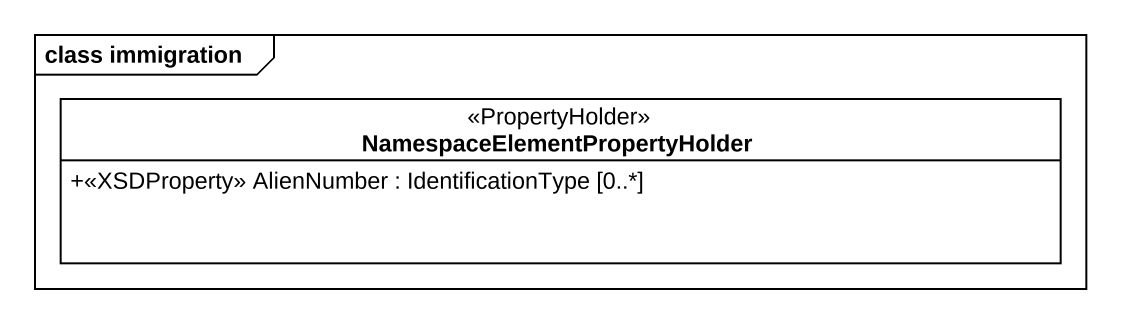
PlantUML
@startuml
mainframe class immigration
hide circle
hide empty members
skinparam classAttributeIconSize 0
class "NamespaceElementPropertyHolder" as NamespaceElementPropertyHold <<PropertyHolder>> {
  +<<XSDProperty>> AlienNumber : IdentificationType [0..*]
}
@enduml
